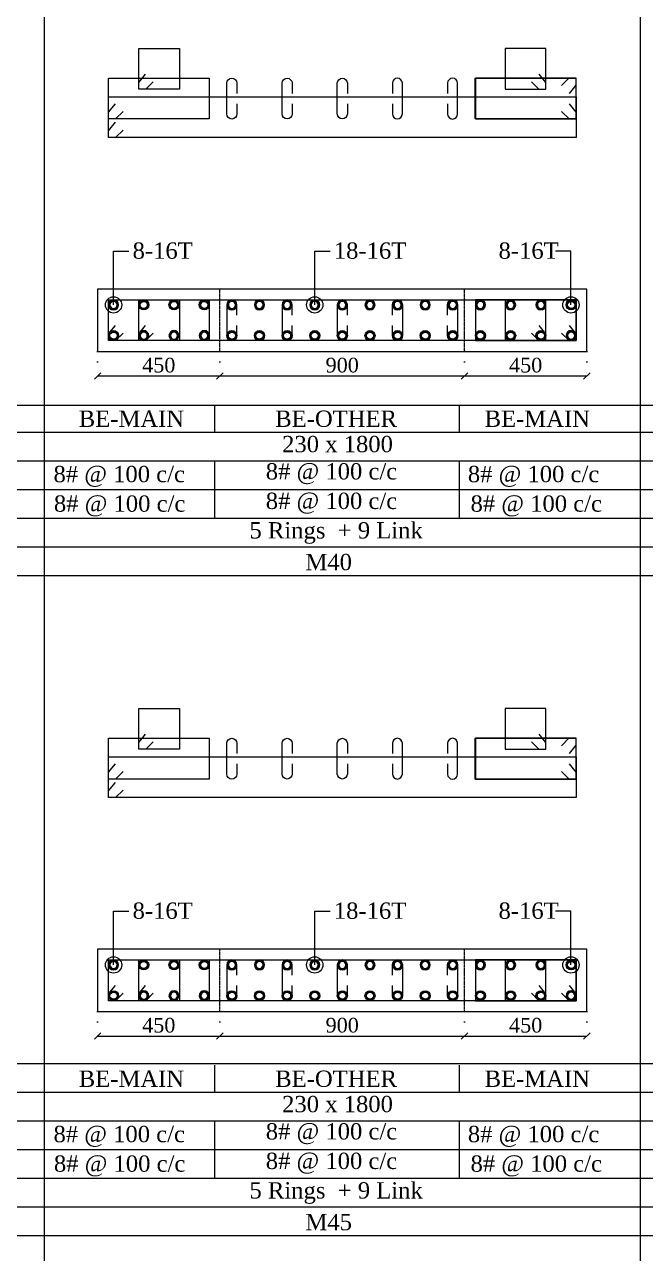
# Model space of a CAD drawing. Header units: millimetres. Extents: x 303 to 27724, y 300 to 68956.
# Drawn here: x 21072 to 23356, y 34898 to 39418 of the extents above; entities that cross this region are included whole.
import ezdxf

# ---------------------------------------------------------------- set-up
doc = ezdxf.new("R2010")
doc.units = ezdxf.units.MM
doc.linetypes.add('( Hidden )', pattern=[0.375, 0.25, -0.125])
doc.linetypes.add('DOT2', pattern=[0.125, 0, -0.125])
doc.layers.get('Defpoints').update_dxf_attribs({"lineweight": 0})
for name, color, linetype, lineweight in [('S-COL. STEEL DIA', 1, 'Continuous', 9), ('S-DIM FOOTING', 7, 'Continuous', 0), ('S-SECTION', 5, 'Continuous', 0), ('S-SECTION MARK', 7, 'Continuous', 0), ('S-SHEET', 7, 'Continuous', 0), ('S-STEEL', 1, 'Continuous', 9), ('S-STEEL-1', 1, 'Continuous', 0), ('S-STEEL-1 C.S.', 106, 'Continuous', 0), ('S-TEXT', 7, 'Continuous', 0)]:
    doc.layers.add(name, color=color, linetype=linetype, lineweight=lineweight)
doc.styles.add('AR', font='ARIALUNI.TTF', dxfattribs={"width": 0.8})
doc.styles.add('S-ROMANS', font='times.ttf')
doc.styles.add('TEXT', font='times.ttf')
doc.dimstyles.new('100', dxfattribs={"dimtxt": 180, "dimasz": 80, "dimexe": 0.18, "dimexo": 0.0625, "dimgap": 1, "dimtad": 1, "dimdec": 0, "dimzin": 0, "dimdsep": 46, "dimtxsty": 'AR', "dimblk": 'DOT', "dimcen": 0.09, "dimse1": 1, "dimse2": 1, "dimclrd": 50, "dimclrt": 256, "dimadec": 0, "dimazin": 0, "dimtfac": 1, "dimtdec": 0, "dimtix": 1, "dimtofl": 0, "dimtmove": 2, "dimatfit": 0, "dimfxl": 1, "dimtolj": 1, "dimtzin": 0, "dimlwd": -1, "dimarcsym": 0})
doc.dimstyles.new('SETU', dxfattribs={"dimtxt": 230, "dimasz": 0.2, "dimexe": 0.1, "dimexo": 0.1, "dimgap": 0.05, "dimtad": 1, "dimdec": 0, "dimzin": 0, "dimdsep": 46, "dimtxsty": 'TEXT', "dimblk": 'OBLIQUE', "dimcen": 0.09, "dimdle": 0.1, "dimclrd": 4, "dimclre": 256, "dimclrt": 256, "dimadec": 1, "dimazin": 0, "dimtfac": 1, "dimtdec": 0, "dimtix": 1, "dimtofl": 0, "dimtmove": 2, "dimatfit": 0, "dimfxl": 1, "dimtolj": 1, "dimtzin": 0, "dimlwd": -1, "dimlwe": -1, "dimarcsym": 1})

# ---------------------------------------------------------------- blocks, each defined once
blk = doc.blocks.new('*U4')
at = {"layer": 'S-COL. STEEL DIA'}
h = blk.add_hatch(color=256, dxfattribs=at)
h.dxf.hatch_style = 1
h.paths.add_polyline_path([(-18.5, 0, 1), (18.5, 0, 1)])
h.paths.add_polyline_path([(13, 0, -1), (-13, 0, -1)], flags=16)
at = {"layer": 'S-COL. STEEL DIA', "lineweight": 5}
for radius in [18.5, 13]:
    blk.add_circle((0, 0), radius, dxfattribs=at)
blk = doc.blocks.new('_Oblique')
at = {"color": 0, "linetype": 'ByBlock', "lineweight": -2}
blk.add_line((-0.5, -0.5), (0.5, 0.5), dxfattribs=at)
blk = doc.blocks.new('*D1763')
at = {"layer": 'Defpoints', "color": 0}
for p in [(21340.3, 35787.4), (21790.3, 35787.4), (21790.3, 35697.5)]:
    blk.add_point(p, dxfattribs=at)
at = {"layer": 'S-DIM FOOTING', "linetype": 'DOT2', "ltscale": 300}
for p, q in [((21340.3, 35787.3), (21340.3, 35697.4)), ((21790.3, 35787.3), (21790.3, 35697.4))]:
    blk.add_line(p, q, dxfattribs=at)
at = {"layer": 'S-DIM FOOTING', "ltscale": 300}
blk.add_line((21340.2, 35697.5), (21790.5, 35697.5), dxfattribs=at)
at = {"layer": 'S-DIM FOOTING', "linetype": 'ByBlock', "xscale": 24, "yscale": 24, "zscale": 24, "rotation": 180}
blk.add_blockref('_Oblique', (21340.3, 35697.5), dxfattribs=at)
at = {"layer": 'S-DIM FOOTING', "linetype": 'ByBlock', "xscale": 24, "yscale": 24, "zscale": 24}
blk.add_blockref('_Oblique', (21790.3, 35697.5), dxfattribs=at)
at = {"layer": 'S-DIM FOOTING', "insert": (21565.3, 35737), "char_height": 54, "attachment_point": 5, "style": 'TEXT'}
blk.add_mtext('\\A1;450', dxfattribs=at)
blk = doc.blocks.new('*D1764')
at = {"layer": 'Defpoints', "color": 0}
for p in [(21790.3, 35787.4), (22690.3, 35787.4), (22690.3, 35697.5)]:
    blk.add_point(p, dxfattribs=at)
at = {"layer": 'S-DIM FOOTING', "linetype": 'DOT2', "ltscale": 300}
for p, q in [((21790.3, 35787.3), (21790.3, 35697.4)), ((22690.3, 35787.3), (22690.3, 35697.4))]:
    blk.add_line(p, q, dxfattribs=at)
at = {"layer": 'S-DIM FOOTING', "ltscale": 300}
blk.add_line((21790.2, 35697.5), (22690.5, 35697.5), dxfattribs=at)
at = {"layer": 'S-DIM FOOTING', "linetype": 'ByBlock', "xscale": 24, "yscale": 24, "zscale": 24, "rotation": 180}
blk.add_blockref('_Oblique', (21790.3, 35697.5), dxfattribs=at)
at = {"layer": 'S-DIM FOOTING', "linetype": 'ByBlock', "xscale": 24, "yscale": 24, "zscale": 24}
blk.add_blockref('_Oblique', (22690.3, 35697.5), dxfattribs=at)
at = {"layer": 'S-DIM FOOTING', "insert": (22240.3, 35737.1), "char_height": 54, "attachment_point": 5, "style": 'TEXT'}
blk.add_mtext('\\A1;900', dxfattribs=at)
blk = doc.blocks.new('*D1765')
at = {"layer": 'Defpoints', "color": 0}
for p in [(22690.3, 35787.4), (23140.3, 35787.4), (23140.3, 35697.5)]:
    blk.add_point(p, dxfattribs=at)
at = {"layer": 'S-DIM FOOTING', "linetype": 'DOT2', "ltscale": 300}
for p, q in [((22690.3, 35787.3), (22690.3, 35697.4)), ((23140.3, 35787.3), (23140.3, 35697.4))]:
    blk.add_line(p, q, dxfattribs=at)
at = {"layer": 'S-DIM FOOTING', "ltscale": 300}
blk.add_line((22690.2, 35697.5), (23140.5, 35697.5), dxfattribs=at)
at = {"layer": 'S-DIM FOOTING', "linetype": 'ByBlock', "xscale": 24, "yscale": 24, "zscale": 24, "rotation": 180}
blk.add_blockref('_Oblique', (22690.3, 35697.5), dxfattribs=at)
at = {"layer": 'S-DIM FOOTING', "linetype": 'ByBlock', "xscale": 24, "yscale": 24, "zscale": 24}
blk.add_blockref('_Oblique', (23140.3, 35697.5), dxfattribs=at)
at = {"layer": 'S-DIM FOOTING', "insert": (22915.3, 35737), "char_height": 54, "attachment_point": 5, "style": 'TEXT'}
blk.add_mtext('\\A1;450', dxfattribs=at)
blk = doc.blocks.new('_Dot')
at = {"linetype": 'ByBlock', "lineweight": -2}
blk.add_line((-0.5, 0), (-1, 0), dxfattribs=at)
at = {"linetype": 'ByBlock', "const_width": 0.5}
blk.add_lwpolyline([(-0.25, 0, 1), (0.25, 0, 1)], format="xyb", close=True, dxfattribs=at)
blk = doc.blocks.new('*D2289')
at = {"layer": 'Defpoints', "color": 0}
for p in [(21340.3, 38215.6), (21790.3, 38215.6), (21790.3, 38125.8)]:
    blk.add_point(p, dxfattribs=at)
at = {"layer": 'S-DIM FOOTING', "linetype": 'DOT2', "ltscale": 300}
for p, q in [((21340.3, 38215.5), (21340.3, 38125.7)), ((21790.3, 38215.5), (21790.3, 38125.7))]:
    blk.add_line(p, q, dxfattribs=at)
at = {"layer": 'S-DIM FOOTING', "ltscale": 300}
blk.add_line((21340.2, 38125.8), (21790.5, 38125.8), dxfattribs=at)
at = {"layer": 'S-DIM FOOTING', "linetype": 'ByBlock', "xscale": 24, "yscale": 24, "zscale": 24, "rotation": 180}
blk.add_blockref('_Oblique', (21340.3, 38125.8), dxfattribs=at)
at = {"layer": 'S-DIM FOOTING', "linetype": 'ByBlock', "xscale": 24, "yscale": 24, "zscale": 24}
blk.add_blockref('_Oblique', (21790.3, 38125.8), dxfattribs=at)
at = {"layer": 'S-DIM FOOTING', "insert": (21565.3, 38165.2), "char_height": 54, "attachment_point": 5, "style": 'TEXT'}
blk.add_mtext('\\A1;450', dxfattribs=at)
blk = doc.blocks.new('*D2290')
at = {"layer": 'Defpoints', "color": 0}
for p in [(21790.3, 38215.6), (22690.3, 38215.6), (22690.3, 38125.8)]:
    blk.add_point(p, dxfattribs=at)
at = {"layer": 'S-DIM FOOTING', "linetype": 'DOT2', "ltscale": 300}
for p, q in [((21790.3, 38215.5), (21790.3, 38125.7)), ((22690.3, 38215.5), (22690.3, 38125.7))]:
    blk.add_line(p, q, dxfattribs=at)
at = {"layer": 'S-DIM FOOTING', "ltscale": 300}
blk.add_line((21790.2, 38125.8), (22690.5, 38125.8), dxfattribs=at)
at = {"layer": 'S-DIM FOOTING', "linetype": 'ByBlock', "xscale": 24, "yscale": 24, "zscale": 24, "rotation": 180}
blk.add_blockref('_Oblique', (21790.3, 38125.8), dxfattribs=at)
at = {"layer": 'S-DIM FOOTING', "linetype": 'ByBlock', "xscale": 24, "yscale": 24, "zscale": 24}
blk.add_blockref('_Oblique', (22690.3, 38125.8), dxfattribs=at)
at = {"layer": 'S-DIM FOOTING', "insert": (22240.3, 38165.3), "char_height": 54, "attachment_point": 5, "style": 'TEXT'}
blk.add_mtext('\\A1;900', dxfattribs=at)
blk = doc.blocks.new('*D2291')
at = {"layer": 'Defpoints', "color": 0}
for p in [(22690.3, 38215.6), (23140.3, 38215.6), (23140.3, 38125.8)]:
    blk.add_point(p, dxfattribs=at)
at = {"layer": 'S-DIM FOOTING', "linetype": 'DOT2', "ltscale": 300}
for p, q in [((22690.3, 38215.5), (22690.3, 38125.7)), ((23140.3, 38215.5), (23140.3, 38125.7))]:
    blk.add_line(p, q, dxfattribs=at)
at = {"layer": 'S-DIM FOOTING', "ltscale": 300}
blk.add_line((22690.2, 38125.8), (23140.5, 38125.8), dxfattribs=at)
at = {"layer": 'S-DIM FOOTING', "linetype": 'ByBlock', "xscale": 24, "yscale": 24, "zscale": 24, "rotation": 180}
blk.add_blockref('_Oblique', (22690.3, 38125.8), dxfattribs=at)
at = {"layer": 'S-DIM FOOTING', "linetype": 'ByBlock', "xscale": 24, "yscale": 24, "zscale": 24}
blk.add_blockref('_Oblique', (23140.3, 38125.8), dxfattribs=at)
at = {"layer": 'S-DIM FOOTING', "insert": (22915.3, 38165.2), "char_height": 54, "attachment_point": 5, "style": 'TEXT'}
blk.add_mtext('\\A1;450', dxfattribs=at)

msp = doc.modelspace()

# ---------------------------------------------------------------- linework, layer by layer
at = {"layer": 'S-SECTION'}
for points, elevation in [([(23140.3, 38215.6), (23140.3, 38445.6), (21340.3, 38445.6), (21340.3, 38215.6)], 2.1), ([(23140.3, 35787.4), (23140.3, 36017.4), (21340.3, 36017.4), (21340.3, 35787.4)], 1.1)]:
    msp.add_lwpolyline(points, close=True, dxfattribs=dict(at, elevation=elevation))
at = {"layer": 'S-SHEET'}
for p, q in [((21143.4, 68956, 3), (21143.4, 299.8, 3.5)), ((23337, 68956, 3.8), (23337, 299.8, 4.3)), ((303, 38018.4, 7), (27724.1, 38018.4, 7)), ((21770.8, 38018.2, 0.4), (21770.8, 37918.7, 0.4)), ((22670.8, 38018.2, 0.4), (22670.8, 37918.7, 0.4)), ((303, 37918.9, -1), (27724.1, 37918.9, -1)), ((303, 37813.6, -1), (27724.1, 37813.6, -1)), ((303, 37813.6, -1), (27724.1, 37813.6, -1)), ((21770.8, 37813.5, 0.4), (21770.8, 37602.2, 0.4)), ((22670.8, 37813.5, 0.4), (22670.8, 37602.2, 0.4)), ((303, 37707.9, -1), (27724.1, 37707.9, -1)), ((303, 37602.3, -1), (27724.1, 37602.3, -1)), ((303, 37496.8, -1), (27724.1, 37496.8, -1)), ((303, 35596, -1.3), (27724.1, 35596, -1.3)), ((21770.8, 35590.2, 0.4), (21770.8, 35490.6, 0.4)), ((22670.8, 35590.2, 0.4), (22670.8, 35490.6, 0.4)), ((303, 35490.8, -1), (27724.1, 35490.8, -1)), ((303, 35385.6, -1), (27724.1, 35385.6, -1)), ((303, 35385.6, -1), (27724.1, 35385.6, -1)), ((21770.8, 35385.4, 0.4), (21770.8, 35174.1, 0.4)), ((22670.8, 35385.4, 0.4), (22670.8, 35174.1, 0.4)), ((303, 35279.8, -1), (27724.1, 35279.8, -1)), ((303, 35174.3, -1), (27724.1, 35174.3, -1)), ((303, 35068.8, -1), (27724.1, 35068.8, -1))]:
    msp.add_line(p, q, dxfattribs=at)
at = {"layer": 'S-SHEET', "color": 0}
for p, q in [((303, 37391.3, -1), (27724.1, 37391.3, -1)), ((303, 34963.3, -1), (27724.1, 34963.3, -1))]:
    msp.add_line(p, q, dxfattribs=at)
at = {"layer": 'S-STEEL', "color": 3}
for points, elevation in [([(21852.8, 39127.2), (21852.8, 39089.5, -1), (21815.8, 39089.5), (21815.8, 39202.6, -1), (21852.8, 39202.6), (21852.8, 39165.4)], 2.1), ([(22056, 39127.2), (22056, 39089.5, -1), (22019.1, 39089.5), (22019.1, 39202.6, -1), (22056, 39202.6), (22056, 39165.4)], 2.1), ([(22259.2, 39127.2), (22259.2, 39089.5, -1), (22222.3, 39089.5), (22222.3, 39202.6, -1), (22259.2, 39202.6), (22259.2, 39165.4)], 2.1), ([(22424.7, 39127.2), (22424.7, 39089.5, 1), (22461.6, 39089.5), (22461.6, 39202.6, 1), (22424.7, 39202.6), (22424.7, 39165.4)], 2.1), ([(22627.9, 39127.2), (22627.9, 39089.5, 1), (22664.9, 39089.5), (22664.9, 39202.6, 1), (22627.9, 39202.6), (22627.9, 39165.4)], 2.1), ([(21852.8, 38349.5), (21852.8, 38387.2, 1), (21815.8, 38387.2), (21815.8, 38274.1, 1), (21852.8, 38274.1), (21852.8, 38311.3)], 2.1), ([(22056, 38349.5), (22056, 38387.2, 1), (22019.1, 38387.2), (22019.1, 38274.1, 1), (22056, 38274.1), (22056, 38311.3)], 2.1), ([(22259.2, 38349.5), (22259.2, 38387.2, 1), (22222.3, 38387.2), (22222.3, 38274.1, 1), (22259.2, 38274.1), (22259.2, 38311.3)], 2.1), ([(22424.7, 38349.5), (22424.7, 38387.2, -1), (22461.6, 38387.2), (22461.6, 38274.1, -1), (22424.7, 38274.1), (22424.7, 38311.3)], 2.1), ([(22627.9, 38349.5), (22627.9, 38387.2, -1), (22664.9, 38387.2), (22664.9, 38274.1, -1), (22627.9, 38274.1), (22627.9, 38311.3)], 2.1), ([(21852.8, 36699), (21852.8, 36661.3, -1), (21815.8, 36661.3), (21815.8, 36774.4, -1), (21852.8, 36774.4), (21852.8, 36737.1)], 1.1), ([(22056, 36699), (22056, 36661.3, -1), (22019.1, 36661.3), (22019.1, 36774.4, -1), (22056, 36774.4), (22056, 36737.1)], 1.1), ([(22259.2, 36699), (22259.2, 36661.3, -1), (22222.3, 36661.3), (22222.3, 36774.4, -1), (22259.2, 36774.4), (22259.2, 36737.1)], 1.1), ([(22424.7, 36699), (22424.7, 36661.3, 1), (22461.6, 36661.3), (22461.6, 36774.4, 1), (22424.7, 36774.4), (22424.7, 36737.1)], 1.1), ([(22627.9, 36699), (22627.9, 36661.3, 1), (22664.9, 36661.3), (22664.9, 36774.4, 1), (22627.9, 36774.4), (22627.9, 36737.1)], 1.1), ([(21852.8, 35921.2), (21852.8, 35959, 1), (21815.8, 35959), (21815.8, 35845.9, 1), (21852.8, 35845.9), (21852.8, 35883.1)], 1.1), ([(22056, 35921.2), (22056, 35959, 1), (22019.1, 35959), (22019.1, 35845.9, 1), (22056, 35845.9), (22056, 35883.1)], 1.1), ([(22259.2, 35921.2), (22259.2, 35959, 1), (22222.3, 35959), (22222.3, 35845.9, 1), (22259.2, 35845.9), (22259.2, 35883.1)], 1.1), ([(22424.7, 35921.2), (22424.7, 35959, -1), (22461.6, 35959), (22461.6, 35845.9, -1), (22424.7, 35845.9), (22424.7, 35883.1)], 1.1), ([(22627.9, 35921.2), (22627.9, 35959, -1), (22664.9, 35959), (22664.9, 35845.9, -1), (22627.9, 35845.9), (22627.9, 35883.1)], 1.1)]:
    msp.add_lwpolyline(points, format="xyb", dxfattribs=dict(at, elevation=elevation))
at = {"layer": 'S-STEEL', "color": 1}
for points, elevation in [([(23046.8, 39193.8), (23074.3, 39221.1), (23100.4, 39221.1), (23100.4, 39071.1), (22729.6, 39071.1), (22729.6, 39221.1), (23100.4, 39221.1), (23100.4, 39196.1), (23075.2, 39165.2)], 2.1), ([(21433.9, 39030.4), (21406.4, 39003.1), (21380.3, 39003.1), (21380.3, 39153.1), (23101.1, 39153.1), (23101.1, 39003.1), (21380.3, 39003.1), (21380.3, 39028.1), (21405.5, 39058.9)], 2.1), ([(21433.9, 38283), (21406.4, 38255.6), (21380.3, 38255.6), (21380.3, 38405.6), (23101.1, 38405.6), (23101.1, 38255.6), (21380.3, 38255.6), (21380.3, 38280.7), (21405.5, 38311.5)], 2.1), ([(23046.8, 36765.6), (23074.3, 36792.9), (23100.4, 36792.9), (23100.4, 36642.9), (22729.6, 36642.9), (22729.6, 36792.9), (23100.4, 36792.9), (23100.4, 36767.9), (23075.2, 36737)], 1.1), ([(21433.9, 36602.1), (21406.4, 36574.8), (21380.3, 36574.8), (21380.3, 36724.8), (23101.1, 36724.8), (23101.1, 36574.8), (21380.3, 36574.8), (21380.3, 36599.8), (21405.5, 36630.7)], 1.1), ([(21433.9, 35854.7), (21406.4, 35827.4), (21380.3, 35827.4), (21380.3, 35977.4), (23101.1, 35977.4), (23101.1, 35827.4), (21380.3, 35827.4), (21380.3, 35852.4), (21405.5, 35883.3)], 1.1)]:
    msp.add_lwpolyline(points, dxfattribs=dict(at, elevation=elevation))
at = {"layer": 'S-STEEL-1', "color": 41}
for points, elevation in [([(21545.2, 39207.8), (21517.7, 39180.5), (21491.6, 39180.5), (21491.6, 39330.5), (21641.1, 39330.5), (21641, 39180.5), (21491.6, 39180.5), (21491.6, 39205.5), (21516.8, 39236.4)], 2.1), ([(22936.3, 39207.8), (22963.8, 39180.5), (22989.9, 39180.5), (22989.8, 39330.5), (22840.4, 39330.5), (22840.4, 39180.5), (22989.9, 39180.5), (22989.9, 39205.5), (22964.7, 39236.4)], 2.1), ([(21545.2, 38283), (21517.7, 38255.6), (21491.6, 38255.6), (21491.6, 38405.6), (21641.1, 38405.6), (21641, 38255.6), (21491.6, 38255.6), (21491.6, 38280.7), (21516.8, 38311.5)], 2.1), ([(22936.3, 38283), (22963.8, 38255.6), (22989.9, 38255.6), (22989.8, 38405.6), (22840.4, 38405.6), (22840.4, 38255.6), (22989.9, 38255.6), (22989.9, 38280.7), (22964.7, 38311.5)], 2.1), ([(21545.2, 36779.6), (21517.7, 36752.3), (21491.6, 36752.3), (21491.6, 36902.3), (21641.1, 36902.3), (21641, 36752.3), (21491.6, 36752.3), (21491.6, 36777.3), (21516.8, 36808.2)], 1.1), ([(22936.3, 36779.6), (22963.8, 36752.3), (22989.9, 36752.3), (22989.8, 36902.3), (22840.4, 36902.3), (22840.4, 36752.3), (22989.9, 36752.3), (22989.9, 36777.3), (22964.7, 36808.2)], 1.1), ([(21545.2, 35854.7), (21517.7, 35827.4), (21491.6, 35827.4), (21491.6, 35977.4), (21641.1, 35977.4), (21641, 35827.4), (21491.6, 35827.4), (21491.6, 35852.4), (21516.8, 35883.3)], 1.1), ([(22936.3, 35854.7), (22963.8, 35827.4), (22989.9, 35827.4), (22989.8, 35977.4), (22840.4, 35977.4), (22840.4, 35827.4), (22989.9, 35827.4), (22989.9, 35852.4), (22964.7, 35883.3)], 1.1)]:
    msp.add_lwpolyline(points, dxfattribs=dict(at, elevation=elevation))
at = {"layer": 'S-STEEL-1', "color": 6}
for points, elevation in [([(21433.9, 39098.4), (21406.4, 39071.1), (21380.3, 39071.1), (21380.3, 39221.1), (21751.1, 39221.1), (21751.1, 39071.1), (21380.3, 39071.1), (21380.3, 39096.1), (21405.5, 39127)], 2.1), ([(23047.6, 39098.4), (23075.1, 39071.1), (23101.2, 39071.1), (23101.1, 39221.1), (22730.3, 39221.1), (22730.4, 39071.1), (23101.2, 39071.1), (23101.2, 39096.1), (23076, 39127)], 2.1), ([(21433.9, 38283), (21406.4, 38255.6), (21380.3, 38255.6), (21380.3, 38405.6), (21751.1, 38405.6), (21751.1, 38255.6), (21380.3, 38255.6), (21380.3, 38280.7), (21405.5, 38311.5)], 2.1), ([(23047.6, 38283), (23075.1, 38255.6), (23101.2, 38255.6), (23101.1, 38405.6), (22730.3, 38405.6), (22730.4, 38255.6), (23101.2, 38255.6), (23101.2, 38280.7), (23076, 38311.5)], 2.1), ([(21433.9, 36670.2), (21406.4, 36642.9), (21380.3, 36642.9), (21380.3, 36792.9), (21751.1, 36792.9), (21751.1, 36642.9), (21380.3, 36642.9), (21380.3, 36667.9), (21405.5, 36698.8)], 1.1), ([(23047.6, 36670.2), (23075.1, 36642.9), (23101.2, 36642.9), (23101.1, 36792.9), (22730.3, 36792.9), (22730.4, 36642.9), (23101.2, 36642.9), (23101.2, 36667.9), (23076, 36698.8)], 1.1), ([(21433.9, 35854.7), (21406.4, 35827.4), (21380.3, 35827.4), (21380.3, 35977.4), (21751.1, 35977.4), (21751.1, 35827.4), (21380.3, 35827.4), (21380.3, 35852.4), (21405.5, 35883.3)], 1.1), ([(23047.6, 35854.7), (23075.1, 35827.4), (23101.2, 35827.4), (23101.1, 35977.4), (22730.3, 35977.4), (22730.4, 35827.4), (23101.2, 35827.4), (23101.2, 35852.4), (23076, 35883.3)], 1.1)]:
    msp.add_lwpolyline(points, dxfattribs=dict(at, elevation=elevation))
at = {"layer": 'S-STEEL-1 C.S.', "color": 8, "linetype": '( Hidden )'}
for p, q in [((21790.3, 38215.6, 2.1), (21790.3, 38445.6, 2.1)), ((22690.3, 38215.6, 2.1), (22690.3, 38445.6, 2.1)), ((21790.3, 35787.4, 1.1), (21790.3, 36017.4, 1.1)), ((22690.3, 35787.4, 1.1), (22690.3, 36017.4, 1.1))]:
    msp.add_line(p, q, dxfattribs=at)

# ---------------------------------------------------------------- block references
at = {"layer": 'S-COL. STEEL DIA', "xscale": -1, "rotation": 180}
for p in [(21398.8, 38387.2, 2.1), (21834.3, 38387.2, 2.1), (21935.9, 38387.2, 2.1), (22037.5, 38387.2, 2.1), (22139.1, 38387.2, 2.1), (22240.7, 38387.2, 2.1), (22342.4, 38387.2, 2.1), (22444, 38387.2, 2.1), (22545.6, 38387.2, 2.1), (22647.2, 38387.2, 2.1), (22748.8, 38387.2, 2.1), (22860.1, 38387.2, 2.1), (22971.4, 38387.2, 2.1), (21398.8, 35959, 1.1), (21834.3, 35959, 1.1), (21935.9, 35959, 1.1), (22037.5, 35959, 1.1), (22139.1, 35959, 1.1), (22240.7, 35959, 1.1), (22342.4, 35959, 1.1), (22444, 35959, 1.1), (22545.6, 35959, 1.1), (22647.2, 35959, 1.1), (22748.8, 35959, 1.1), (22860.1, 35959, 1.1), (22971.4, 35959, 1.1)]:
    msp.add_blockref('*U4', p, dxfattribs=at)
at = {"layer": 'S-COL. STEEL DIA', "rotation": 180}
for p in [(21510.1, 38387.2, 2.1), (21621.4, 38387.2, 2.1), (21732.7, 38387.2, 2.1), (23082.7, 38387.2, 2.1), (21510.1, 35959, 1.1), (21621.4, 35959, 1.1), (21732.7, 35959, 1.1), (23082.7, 35959, 1.1)]:
    msp.add_blockref('*U4', p, dxfattribs=at)
at = {"layer": 'S-COL. STEEL DIA'}
for p in [(21398.8, 38274.1, 2.1), (21834.3, 38274.1, 2.1), (21935.9, 38274.1, 2.1), (22037.5, 38274.1, 2.1), (22139.1, 38274.1, 2.1), (22240.7, 38274.1, 2.1), (22342.4, 38274.1, 2.1), (22444, 38274.1, 2.1), (22545.6, 38274.1, 2.1), (22647.2, 38274.1, 2.1), (22748.8, 38274.1, 2.1), (22860.1, 38274.1, 2.1), (22971.4, 38274.1, 2.1), (21398.8, 35845.9, 1.1), (21834.3, 35845.9, 1.1), (21935.9, 35845.9, 1.1), (22037.5, 35845.9, 1.1), (22139.1, 35845.9, 1.1), (22240.7, 35845.9, 1.1), (22342.4, 35845.9, 1.1), (22444, 35845.9, 1.1), (22545.6, 35845.9, 1.1), (22647.2, 35845.9, 1.1), (22748.8, 35845.9, 1.1), (22860.1, 35845.9, 1.1), (22971.4, 35845.9, 1.1)]:
    msp.add_blockref('*U4', p, dxfattribs=at)
at = {"layer": 'S-COL. STEEL DIA', "xscale": -1}
for p in [(21510.1, 38274.1, 2.1), (21621.4, 38274.1, 2.1), (21732.7, 38274.1, 2.1), (23082.7, 38274.1, 2.1), (21510.1, 35845.9, 1.1), (21621.4, 35845.9, 1.1), (21732.7, 35845.9, 1.1), (23082.7, 35845.9, 1.1)]:
    msp.add_blockref('*U4', p, dxfattribs=at)

# ---------------------------------------------------------------- texts
at = {"layer": 'S-TEXT', "color": 7, "style": 'TEXT'}
for s, p in [('8-16T', (21468.9, 38556.9, 2.1)), ('18-16T', (22209.3, 38556.9, 2.1)), ('8-16T', (22815.4, 38556.9, 2.1)), ('8-16T', (21468.9, 36128.7, 1.1)), ('18-16T', (22209.3, 36128.7, 1.1)), ('8-16T', (22815.4, 36128.7, 1.1))]:
    msp.add_text(s, height=60, dxfattribs=at).set_placement(p)
at = {"layer": 'S-TEXT', "style": 'S-ROMANS'}
for s, p in [('BE-MAIN ', (21270.9, 37938.4, 0.4)), ('BE-OTHER', (21993.9, 37938.4, 0.4)), ('BE-MAIN ', (22764.4, 37938.4, 0.4)), ('230 x 1800', (22019.1, 37845.2, 0.4)), ('8# @ 100 c/c', (21177.9, 37734.9, 0.4)), ('8# @ 100 c/c', (21958.9, 37744.9, 0.4)), ('8# @ 100 c/c', (22702.4, 37734.9, 0.4)), ('8# @ 100 c/c', (21179.4, 37626.3, 0.4)), ('8# @ 100 c/c', (21958.9, 37636.3, 0.4)), ('8# @ 100 c/c', (22712.4, 37626.3, 0.4)), ('5 Rings  + 9 Link', (21899.1, 37527.9, 0.4)), ('M40', (22105, 37411.1, 0.4)), ('BE-MAIN ', (21270.9, 35510.4, 0.4)), ('BE-OTHER', (21993.9, 35510.4, 0.4)), ('BE-MAIN ', (22764.4, 35510.4, 0.4)), ('230 x 1800', (22019.1, 35417.2, 0.4)), ('8# @ 100 c/c', (21177.9, 35306.9, 0.4)), ('8# @ 100 c/c', (21958.9, 35316.9, 0.4)), ('8# @ 100 c/c', (22702.4, 35306.9, 0.4)), ('8# @ 100 c/c', (21958.9, 35208.3, 0.4)), ('8# @ 100 c/c', (21179.4, 35198.3, 0.4)), ('8# @ 100 c/c', (22712.4, 35198.3, 0.4)), ('5 Rings  + 9 Link', (21899.1, 35099.8, 0.4)), ('M45', (22105, 34983.1, 0.4))]:
    msp.add_text(s, height=60, dxfattribs=at).set_placement(p)

# ---------------------------------------------------------------- dimensions: what is measured, and where the dimension line sits
at = {"layer": 'S-DIM FOOTING', "ltscale": 300}
for base, p1, p2, picture, middle in [((21790.3, 38125.8, 1.7), (21340.3, 38215.6, 2.1), (21790.3, 38215.6, 2.1), '*D2289', (21565.3, 38165.2, 1.7)), ((22690.3, 38125.8, 1.7), (21790.3, 38215.6, 2.1), (22690.3, 38215.6, 2.1), '*D2290', (22240.3, 38165.3, 1.7)), ((23140.3, 38125.8, 1.7), (22690.3, 38215.6, 2.1), (23140.3, 38215.6, 2.1), '*D2291', (22915.3, 38165.2, 1.7)), ((21790.3, 35697.5, 0.8), (21340.3, 35787.4, 1.1), (21790.3, 35787.4, 1.1), '*D1763', (21565.3, 35737, 0.8)), ((22690.3, 35697.5, 0.8), (21790.3, 35787.4, 1.1), (22690.3, 35787.4, 1.1), '*D1764', (22240.3, 35737.1, 0.8)), ((23140.3, 35697.5, 0.8), (22690.3, 35787.4, 1.1), (23140.3, 35787.4, 1.1), '*D1765', (22915.3, 35737, 0.8))]:
    dim = msp.add_linear_dim(base=base, p1=p1, p2=p2, angle=180, dimstyle='SETU', override={"dimscale": 1.2, "dimtxt": 45, "dimasz": 20, "dimgap": 10, "dimblk1": 'Oblique', "dimblk2": 'Oblique', "dimsah": 1, "dimclrd": 256, "dimarcsym": 1}, dxfattribs=at)
    dim.commit()
    dim.dimension.update_dxf_attribs({"geometry": picture, "text_midpoint": middle})

# ---------------------------------------------------------------- leaders
at = {"layer": 'S-SECTION MARK'}
for points in [[(21398.8, 38387.2, 2.1), (21398.8, 38585.1, 2.1), (21455.2, 38585.1, 2.1)], [(22139.1, 38387.2, 2.1), (22139.1, 38585.1, 2.1), (22195.6, 38585.1, 2.1)], [(23081.9, 38387.2, 2.1), (23081.9, 38585.1, 2.1), (23025.5, 38585.1, 2.1)], [(21398.8, 35959, 1.1), (21398.8, 36156.9, 1.1), (21455.2, 36156.9, 1.1)], [(22139.1, 35959, 1.1), (22139.1, 36156.9, 1.1), (22195.6, 36156.9, 1.1)], [(23081.9, 35959, 1.1), (23081.9, 36156.9, 1.1), (23025.5, 36156.9, 1.1)]]:
    msp.add_leader(points, dimstyle='100', override={"dimasz": 60, "dimtad": 0, "dimclrd": 256, "dimldrblk": 'DotBlank', "dimfxl": 50, "dimfxlon": 1, "dimarcsym": 1}, dxfattribs=at)

doc.saveas('drawing.dxf')
